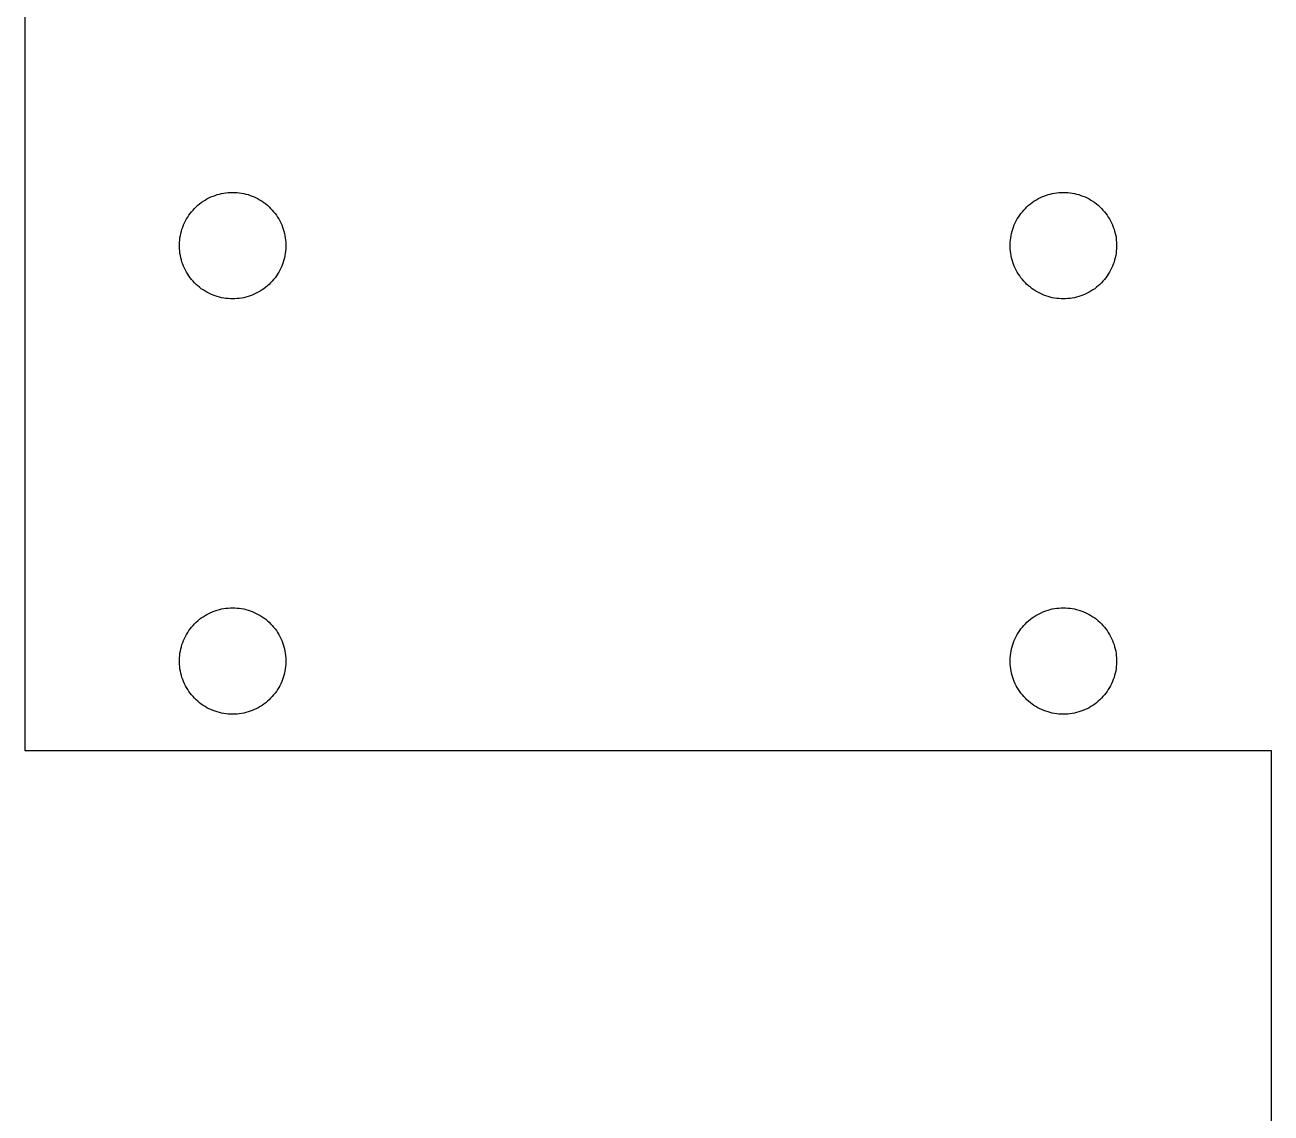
# Model space of a CAD drawing. Header units: metres. Extents: x -204 to 204, y -189 to 146.
# Drawn here: x -204 to -156, y -105.41 to -63.5 of the extents above; entities that cross this region are included whole.
import ezdxf

# ---------------------------------------------------------------- set-up
doc = ezdxf.new("R2010")
doc.units = ezdxf.units.M

msp = doc.modelspace()

# ---------------------------------------------------------------- linework, layer by layer
for p, q in [((-204, -32.6596), (-204, -91.4398)), ((-196.755, -70.0938), (-196.674, -70.0639)), ((-196.674, -70.0639), (-196.592, -70.0372)), ((-196.592, -70.0372), (-196.51, -70.0143)), ((-196.51, -70.0143), (-196.426, -69.9946)), ((-196.426, -69.9946), (-196.342, -69.9787)), ((-196.342, -69.9787), (-196.257, -69.9659)), ((-196.257, -69.9659), (-196.171, -69.957)), ((-196.171, -69.957), (-196.086, -69.9515)), ((-196.086, -69.9515), (-196, -69.95)), ((-196, -69.95), (-195.914, -69.9515)), ((-195.914, -69.9515), (-195.828, -69.957)), ((-195.828, -69.957), (-195.743, -69.9659)), ((-195.743, -69.9659), (-195.658, -69.9787)), ((-195.658, -69.9787), (-195.574, -69.9946)), ((-195.574, -69.9946), (-195.49, -70.0143)), ((-195.49, -70.0143), (-195.407, -70.0372)), ((-195.407, -70.0372), (-195.326, -70.0639)), ((-195.326, -70.0639), (-195.245, -70.0938)), ((-164.755, -70.0938), (-164.674, -70.0639)), ((-164.674, -70.0639), (-164.592, -70.0372)), ((-164.592, -70.0372), (-164.51, -70.0143)), ((-164.51, -70.0143), (-164.426, -69.9946)), ((-164.426, -69.9946), (-164.342, -69.9787)), ((-164.342, -69.9787), (-164.257, -69.9659)), ((-164.257, -69.9659), (-164.171, -69.957)), ((-164.171, -69.957), (-164.086, -69.9515)), ((-164.086, -69.9515), (-164, -69.95)), ((-164, -69.95), (-163.914, -69.9515)), ((-163.914, -69.9515), (-163.828, -69.957)), ((-163.828, -69.957), (-163.743, -69.9659)), ((-163.743, -69.9659), (-163.658, -69.9787)), ((-163.658, -69.9787), (-163.574, -69.9946)), ((-163.574, -69.9946), (-163.49, -70.0143)), ((-163.49, -70.0143), (-163.407, -70.0372)), ((-163.407, -70.0372), (-163.326, -70.0639)), ((-163.326, -70.0639), (-163.245, -70.0938)), ((-197.465, -70.5655), (-197.403, -70.5054)), ((-197.403, -70.5054), (-197.34, -70.448)), ((-197.34, -70.448), (-197.273, -70.3934)), ((-197.273, -70.3934), (-197.205, -70.3414)), ((-197.205, -70.3414), (-197.134, -70.2922)), ((-197.134, -70.2922), (-197.062, -70.2465)), ((-197.062, -70.2465), (-196.988, -70.2035)), ((-196.988, -70.2035), (-196.911, -70.1635)), ((-196.911, -70.1635), (-196.834, -70.1271)), ((-196.834, -70.1271), (-196.755, -70.0938)), ((-195.245, -70.0938), (-195.166, -70.1271)), ((-195.166, -70.1271), (-195.088, -70.1635)), ((-195.088, -70.1635), (-195.013, -70.2035)), ((-195.013, -70.2035), (-194.938, -70.2465)), ((-194.938, -70.2465), (-194.866, -70.2922)), ((-194.866, -70.2922), (-194.795, -70.3414)), ((-194.795, -70.3414), (-194.726, -70.3934)), ((-194.726, -70.3934), (-194.661, -70.448)), ((-194.661, -70.448), (-194.597, -70.5054)), ((-194.597, -70.5054), (-194.535, -70.5655)), ((-165.465, -70.5655), (-165.403, -70.5054)), ((-165.403, -70.5054), (-165.34, -70.448)), ((-165.34, -70.448), (-165.273, -70.3934)), ((-165.273, -70.3934), (-165.205, -70.3414)), ((-165.205, -70.3414), (-165.134, -70.2922)), ((-165.134, -70.2922), (-165.062, -70.2465)), ((-165.062, -70.2465), (-164.988, -70.2035)), ((-164.988, -70.2035), (-164.911, -70.1635)), ((-164.911, -70.1635), (-164.834, -70.1271)), ((-164.834, -70.1271), (-164.755, -70.0938)), ((-163.245, -70.0938), (-163.166, -70.1271)), ((-163.166, -70.1271), (-163.088, -70.1635)), ((-163.088, -70.1635), (-163.012, -70.2035)), ((-163.012, -70.2035), (-162.938, -70.2465)), ((-162.938, -70.2465), (-162.866, -70.2922)), ((-162.866, -70.2922), (-162.795, -70.3414)), ((-162.795, -70.3414), (-162.727, -70.3934)), ((-162.727, -70.3934), (-162.66, -70.448)), ((-162.66, -70.448), (-162.597, -70.5054)), ((-162.597, -70.5054), (-162.535, -70.5655)), ((-197.817, -71.0499), (-197.775, -70.9747)), ((-197.775, -70.9747), (-197.731, -70.9015)), ((-197.731, -70.9015), (-197.683, -70.8298)), ((-197.683, -70.8298), (-197.633, -70.7604)), ((-197.633, -70.7604), (-197.579, -70.693)), ((-197.579, -70.693), (-197.523, -70.6282)), ((-197.523, -70.6282), (-197.465, -70.5655)), ((-194.535, -70.5655), (-194.477, -70.6282)), ((-194.477, -70.6282), (-194.42, -70.693)), ((-194.42, -70.693), (-194.367, -70.7604)), ((-194.367, -70.7604), (-194.316, -70.8298)), ((-194.316, -70.8298), (-194.269, -70.9015)), ((-194.269, -70.9015), (-194.225, -70.9747)), ((-194.225, -70.9747), (-194.183, -71.0499)), ((-165.817, -71.0499), (-165.775, -70.9747)), ((-165.775, -70.9747), (-165.731, -70.9015)), ((-165.731, -70.9015), (-165.683, -70.8298)), ((-165.683, -70.8298), (-165.633, -70.7604)), ((-165.633, -70.7604), (-165.579, -70.693)), ((-165.579, -70.693), (-165.523, -70.6282)), ((-165.523, -70.6282), (-165.465, -70.5655)), ((-162.535, -70.5655), (-162.477, -70.6282)), ((-162.477, -70.6282), (-162.42, -70.693)), ((-162.42, -70.693), (-162.367, -70.7604)), ((-162.367, -70.7604), (-162.316, -70.8298)), ((-162.316, -70.8298), (-162.269, -70.9015)), ((-162.269, -70.9015), (-162.225, -70.9747)), ((-162.225, -70.9747), (-162.183, -71.0499)), ((-197.996, -71.5317), (-197.974, -71.4484)), ((-197.974, -71.4484), (-197.95, -71.3662)), ((-197.95, -71.3662), (-197.921, -71.2852)), ((-197.921, -71.2852), (-197.89, -71.2053)), ((-197.89, -71.2053), (-197.855, -71.1271)), ((-197.855, -71.1271), (-197.817, -71.0499)), ((-194.183, -71.0499), (-194.145, -71.1271)), ((-194.145, -71.1271), (-194.11, -71.2053)), ((-194.11, -71.2053), (-194.078, -71.2852)), ((-194.078, -71.2852), (-194.05, -71.3662)), ((-194.05, -71.3662), (-194.025, -71.4484)), ((-194.025, -71.4484), (-194.004, -71.5317)), ((-165.996, -71.5317), (-165.974, -71.4484)), ((-165.974, -71.4484), (-165.95, -71.3662)), ((-165.95, -71.3662), (-165.921, -71.2852)), ((-165.921, -71.2852), (-165.89, -71.2053)), ((-165.89, -71.2053), (-165.855, -71.1271)), ((-165.855, -71.1271), (-165.817, -71.0499)), ((-162.183, -71.0499), (-162.145, -71.1271)), ((-162.145, -71.1271), (-162.11, -71.2053)), ((-162.11, -71.2053), (-162.078, -71.2852)), ((-162.078, -71.2852), (-162.05, -71.3662)), ((-162.05, -71.3662), (-162.025, -71.4484)), ((-162.025, -71.4484), (-162.004, -71.5317)), ((-198.05, -71.9568), (-198.046, -71.8712)), ((-198.05, -72.0429), (-198.05, -71.9568)), ((-198.046, -71.8712), (-198.039, -71.7855)), ((-198.039, -71.7855), (-198.028, -71.7003)), ((-198.028, -71.7003), (-198.013, -71.6158)), ((-198.013, -71.6158), (-197.996, -71.5317)), ((-194.004, -71.5317), (-193.986, -71.6158)), ((-193.986, -71.6158), (-193.972, -71.7003)), ((-193.972, -71.7003), (-193.961, -71.7855)), ((-193.961, -71.7855), (-193.954, -71.8712)), ((-193.954, -71.8712), (-193.951, -71.9568)), ((-193.951, -71.9568), (-193.951, -72.0429)), ((-166.05, -71.9568), (-166.046, -71.8712)), ((-166.05, -72.0429), (-166.05, -71.9568)), ((-166.046, -71.8712), (-166.039, -71.7855)), ((-166.039, -71.7855), (-166.028, -71.7003)), ((-166.028, -71.7003), (-166.014, -71.6158)), ((-166.014, -71.6158), (-165.996, -71.5317)), ((-162.004, -71.5317), (-161.986, -71.6158)), ((-161.986, -71.6158), (-161.972, -71.7003)), ((-161.972, -71.7003), (-161.961, -71.7855)), ((-161.961, -71.7855), (-161.954, -71.8712)), ((-161.954, -71.8712), (-161.95, -71.9568)), ((-161.95, -71.9568), (-161.95, -72.0429)), ((-198.046, -72.1285), (-198.05, -72.0429)), ((-198.039, -72.2142), (-198.046, -72.1285)), ((-198.028, -72.2995), (-198.039, -72.2142)), ((-198.013, -72.384), (-198.028, -72.2995)), ((-197.996, -72.4681), (-198.013, -72.384)), ((-197.974, -72.551), (-197.996, -72.4681)), ((-194.004, -72.4681), (-194.025, -72.551)), ((-193.986, -72.384), (-194.004, -72.4681)), ((-193.972, -72.2995), (-193.986, -72.384)), ((-193.961, -72.2142), (-193.972, -72.2995)), ((-193.954, -72.1285), (-193.961, -72.2142)), ((-193.951, -72.0429), (-193.954, -72.1285)), ((-166.046, -72.1285), (-166.05, -72.0429)), ((-166.039, -72.2142), (-166.046, -72.1285)), ((-166.028, -72.2995), (-166.039, -72.2142)), ((-166.014, -72.384), (-166.028, -72.2995)), ((-165.996, -72.4681), (-166.014, -72.384)), ((-165.974, -72.551), (-165.996, -72.4681)), ((-162.004, -72.4681), (-162.025, -72.551)), ((-161.986, -72.384), (-162.004, -72.4681)), ((-161.972, -72.2995), (-161.986, -72.384)), ((-161.961, -72.2142), (-161.972, -72.2995)), ((-161.954, -72.1285), (-161.961, -72.2142)), ((-161.95, -72.0429), (-161.954, -72.1285)), ((-197.95, -72.6332), (-197.974, -72.551)), ((-197.921, -72.7146), (-197.95, -72.6332)), ((-197.89, -72.7944), (-197.921, -72.7146)), ((-197.855, -72.8727), (-197.89, -72.7944)), ((-197.817, -72.9494), (-197.855, -72.8727)), ((-197.775, -73.025), (-197.817, -72.9494)), ((-194.183, -72.9494), (-194.225, -73.025)), ((-194.145, -72.8727), (-194.183, -72.9494)), ((-194.11, -72.7944), (-194.145, -72.8727)), ((-194.078, -72.7146), (-194.11, -72.7944)), ((-194.05, -72.6332), (-194.078, -72.7146)), ((-194.025, -72.551), (-194.05, -72.6332)), ((-165.95, -72.6332), (-165.974, -72.551)), ((-165.921, -72.7146), (-165.95, -72.6332)), ((-165.89, -72.7944), (-165.921, -72.7146)), ((-165.855, -72.8727), (-165.89, -72.7944)), ((-165.817, -72.9494), (-165.855, -72.8727)), ((-165.775, -73.025), (-165.817, -72.9494)), ((-162.183, -72.9494), (-162.225, -73.025)), ((-162.145, -72.8727), (-162.183, -72.9494)), ((-162.11, -72.7944), (-162.145, -72.8727)), ((-162.078, -72.7146), (-162.11, -72.7944)), ((-162.05, -72.6332), (-162.078, -72.7146)), ((-162.025, -72.551), (-162.05, -72.6332)), ((-197.731, -73.0983), (-197.775, -73.025)), ((-197.683, -73.17), (-197.731, -73.0983)), ((-197.633, -73.2393), (-197.683, -73.17)), ((-197.579, -73.3064), (-197.633, -73.2393)), ((-197.523, -73.3715), (-197.579, -73.3064)), ((-197.465, -73.4343), (-197.523, -73.3715)), ((-197.403, -73.4944), (-197.465, -73.4343)), ((-194.535, -73.4343), (-194.597, -73.4944)), ((-194.477, -73.3715), (-194.535, -73.4343)), ((-194.42, -73.3064), (-194.477, -73.3715)), ((-194.367, -73.2393), (-194.42, -73.3064)), ((-194.316, -73.17), (-194.367, -73.2393)), ((-194.269, -73.0983), (-194.316, -73.17)), ((-194.225, -73.025), (-194.269, -73.0983)), ((-165.731, -73.0983), (-165.775, -73.025)), ((-165.683, -73.17), (-165.731, -73.0983)), ((-165.633, -73.2393), (-165.683, -73.17)), ((-165.579, -73.3064), (-165.633, -73.2393)), ((-165.523, -73.3715), (-165.579, -73.3064)), ((-165.465, -73.4343), (-165.523, -73.3715)), ((-165.403, -73.4944), (-165.465, -73.4343)), ((-162.535, -73.4343), (-162.597, -73.4944)), ((-162.477, -73.3715), (-162.535, -73.4343)), ((-162.42, -73.3064), (-162.477, -73.3715)), ((-162.367, -73.2393), (-162.42, -73.3064)), ((-162.316, -73.17), (-162.367, -73.2393)), ((-162.269, -73.0983), (-162.316, -73.17)), ((-162.225, -73.025), (-162.269, -73.0983)), ((-197.34, -73.5517), (-197.403, -73.4944)), ((-197.273, -73.6064), (-197.34, -73.5517)), ((-197.205, -73.6583), (-197.273, -73.6064)), ((-197.134, -73.7071), (-197.205, -73.6583)), ((-197.062, -73.7533), (-197.134, -73.7071)), ((-196.988, -73.7963), (-197.062, -73.7533)), ((-196.911, -73.8362), (-196.988, -73.7963)), ((-196.834, -73.8726), (-196.911, -73.8362)), ((-196.755, -73.906), (-196.834, -73.8726)), ((-196.674, -73.9358), (-196.755, -73.906)), ((-195.245, -73.906), (-195.326, -73.9358)), ((-195.166, -73.8726), (-195.245, -73.906)), ((-195.088, -73.8362), (-195.166, -73.8726)), ((-195.013, -73.7963), (-195.088, -73.8362)), ((-194.938, -73.7533), (-195.013, -73.7963)), ((-194.866, -73.7071), (-194.938, -73.7533)), ((-194.795, -73.6583), (-194.866, -73.7071)), ((-194.726, -73.6064), (-194.795, -73.6583)), ((-194.661, -73.5517), (-194.726, -73.6064)), ((-194.597, -73.4944), (-194.661, -73.5517)), ((-165.34, -73.5517), (-165.403, -73.4944)), ((-165.273, -73.6064), (-165.34, -73.5517)), ((-165.205, -73.6583), (-165.273, -73.6064)), ((-165.134, -73.7071), (-165.205, -73.6583)), ((-165.062, -73.7533), (-165.134, -73.7071)), ((-164.988, -73.7963), (-165.062, -73.7533)), ((-164.911, -73.8362), (-164.988, -73.7963)), ((-164.834, -73.8726), (-164.911, -73.8362)), ((-164.755, -73.906), (-164.834, -73.8726)), ((-164.674, -73.9358), (-164.755, -73.906)), ((-163.245, -73.906), (-163.326, -73.9358)), ((-163.166, -73.8726), (-163.245, -73.906)), ((-163.088, -73.8362), (-163.166, -73.8726)), ((-163.012, -73.7963), (-163.088, -73.8362)), ((-162.938, -73.7533), (-163.012, -73.7963)), ((-162.866, -73.7071), (-162.938, -73.7533)), ((-162.795, -73.6583), (-162.866, -73.7071)), ((-162.727, -73.6064), (-162.795, -73.6583)), ((-162.66, -73.5517), (-162.727, -73.6064)), ((-162.597, -73.4944), (-162.66, -73.5517)), ((-196.592, -73.9622), (-196.674, -73.9358)), ((-196.51, -73.9854), (-196.592, -73.9622)), ((-196.426, -74.0052), (-196.51, -73.9854)), ((-196.342, -74.0211), (-196.426, -74.0052)), ((-196.257, -74.0335), (-196.342, -74.0211)), ((-196.171, -74.0428), (-196.257, -74.0335)), ((-196.086, -74.0482), (-196.171, -74.0428)), ((-196, -74.0497), (-196.086, -74.0482)), ((-195.914, -74.0482), (-196, -74.0497)), ((-195.828, -74.0428), (-195.914, -74.0482)), ((-195.743, -74.0335), (-195.828, -74.0428)), ((-195.658, -74.0211), (-195.743, -74.0335)), ((-195.574, -74.0052), (-195.658, -74.0211)), ((-195.49, -73.9854), (-195.574, -74.0052)), ((-195.407, -73.9622), (-195.49, -73.9854)), ((-195.326, -73.9358), (-195.407, -73.9622)), ((-164.592, -73.9622), (-164.674, -73.9358)), ((-164.51, -73.9854), (-164.592, -73.9622)), ((-164.426, -74.0052), (-164.51, -73.9854)), ((-164.342, -74.0211), (-164.426, -74.0052)), ((-164.257, -74.0335), (-164.342, -74.0211)), ((-164.171, -74.0428), (-164.257, -74.0335)), ((-164.086, -74.0482), (-164.171, -74.0428)), ((-164, -74.0497), (-164.086, -74.0482)), ((-163.914, -74.0482), (-164, -74.0497)), ((-163.828, -74.0428), (-163.914, -74.0482)), ((-163.743, -74.0335), (-163.828, -74.0428)), ((-163.658, -74.0211), (-163.743, -74.0335)), ((-163.574, -74.0052), (-163.658, -74.0211)), ((-163.49, -73.9854), (-163.574, -74.0052)), ((-163.407, -73.9622), (-163.49, -73.9854)), ((-163.326, -73.9358), (-163.407, -73.9622)), ((-197.34, -86.4478), (-197.273, -86.3932)), ((-197.273, -86.3932), (-197.205, -86.3412)), ((-197.205, -86.3412), (-197.134, -86.2924)), ((-197.134, -86.2924), (-197.062, -86.2463)), ((-197.062, -86.2463), (-196.988, -86.2033)), ((-196.988, -86.2033), (-196.911, -86.1637)), ((-196.911, -86.1637), (-196.834, -86.1269)), ((-196.834, -86.1269), (-196.755, -86.0936)), ((-196.755, -86.0936), (-196.674, -86.0637)), ((-196.674, -86.0637), (-196.592, -86.0374)), ((-196.592, -86.0374), (-196.51, -86.0141)), ((-196.51, -86.0141), (-196.426, -85.9948)), ((-196.426, -85.9948), (-196.342, -85.9785)), ((-196.342, -85.9785), (-196.257, -85.9661)), ((-196.257, -85.9661), (-196.171, -85.9572)), ((-196.171, -85.9572), (-196.086, -85.9517)), ((-196.086, -85.9517), (-196, -85.9498)), ((-196, -85.9498), (-195.914, -85.9517)), ((-195.914, -85.9517), (-195.828, -85.9572)), ((-195.828, -85.9572), (-195.743, -85.9661)), ((-195.743, -85.9661), (-195.658, -85.9785)), ((-195.658, -85.9785), (-195.574, -85.9948)), ((-195.574, -85.9948), (-195.49, -86.0141)), ((-195.49, -86.0141), (-195.407, -86.0374)), ((-195.407, -86.0374), (-195.326, -86.0637)), ((-195.326, -86.0637), (-195.245, -86.0936)), ((-195.245, -86.0936), (-195.166, -86.1269)), ((-195.166, -86.1269), (-195.088, -86.1637)), ((-195.088, -86.1637), (-195.013, -86.2033)), ((-195.013, -86.2033), (-194.938, -86.2463)), ((-194.938, -86.2463), (-194.866, -86.2924)), ((-194.866, -86.2924), (-194.795, -86.3412)), ((-194.795, -86.3412), (-194.726, -86.3932)), ((-194.726, -86.3932), (-194.661, -86.4478)), ((-165.34, -86.4478), (-165.273, -86.3932)), ((-165.273, -86.3932), (-165.205, -86.3412)), ((-165.205, -86.3412), (-165.134, -86.2924)), ((-165.134, -86.2924), (-165.062, -86.2463)), ((-165.062, -86.2463), (-164.988, -86.2033)), ((-164.988, -86.2033), (-164.911, -86.1637)), ((-164.911, -86.1637), (-164.834, -86.1269)), ((-164.834, -86.1269), (-164.755, -86.0936)), ((-164.755, -86.0936), (-164.674, -86.0637)), ((-164.674, -86.0637), (-164.592, -86.0374)), ((-164.592, -86.0374), (-164.51, -86.0141)), ((-164.51, -86.0141), (-164.426, -85.9948)), ((-164.426, -85.9948), (-164.342, -85.9785)), ((-164.342, -85.9785), (-164.257, -85.9661)), ((-164.257, -85.9661), (-164.171, -85.9572)), ((-164.171, -85.9572), (-164.086, -85.9517)), ((-164.086, -85.9517), (-164, -85.9498)), ((-164, -85.9498), (-163.914, -85.9517)), ((-163.914, -85.9517), (-163.828, -85.9572)), ((-163.828, -85.9572), (-163.743, -85.9661)), ((-163.743, -85.9661), (-163.658, -85.9785)), ((-163.658, -85.9785), (-163.574, -85.9948)), ((-163.574, -85.9948), (-163.49, -86.0141)), ((-163.49, -86.0141), (-163.407, -86.0374)), ((-163.407, -86.0374), (-163.326, -86.0637)), ((-163.326, -86.0637), (-163.245, -86.0936)), ((-163.245, -86.0936), (-163.166, -86.1269)), ((-163.166, -86.1269), (-163.088, -86.1637)), ((-163.088, -86.1637), (-163.012, -86.2033)), ((-163.012, -86.2033), (-162.938, -86.2463)), ((-162.938, -86.2463), (-162.866, -86.2924)), ((-162.866, -86.2924), (-162.795, -86.3412)), ((-162.795, -86.3412), (-162.727, -86.3932)), ((-162.727, -86.3932), (-162.66, -86.4478)), ((-197.731, -86.9013), (-197.683, -86.83)), ((-197.683, -86.83), (-197.633, -86.7602)), ((-197.633, -86.7602), (-197.579, -86.6932)), ((-197.579, -86.6932), (-197.523, -86.628)), ((-197.523, -86.628), (-197.465, -86.5656)), ((-197.465, -86.5656), (-197.403, -86.5056)), ((-197.403, -86.5056), (-197.34, -86.4478)), ((-194.661, -86.4478), (-194.597, -86.5056)), ((-194.597, -86.5056), (-194.535, -86.5656)), ((-194.535, -86.5656), (-194.477, -86.628)), ((-194.477, -86.628), (-194.42, -86.6932)), ((-194.42, -86.6932), (-194.367, -86.7602)), ((-194.367, -86.7602), (-194.316, -86.83)), ((-194.316, -86.83), (-194.269, -86.9013)), ((-165.731, -86.9013), (-165.683, -86.83)), ((-165.683, -86.83), (-165.633, -86.7602)), ((-165.633, -86.7602), (-165.579, -86.6932)), ((-165.579, -86.6932), (-165.523, -86.628)), ((-165.523, -86.628), (-165.465, -86.5656)), ((-165.465, -86.5656), (-165.403, -86.5056)), ((-165.403, -86.5056), (-165.34, -86.4478)), ((-162.66, -86.4478), (-162.597, -86.5056)), ((-162.597, -86.5056), (-162.535, -86.5656)), ((-162.535, -86.5656), (-162.477, -86.628)), ((-162.477, -86.628), (-162.42, -86.6932)), ((-162.42, -86.6932), (-162.367, -86.7602)), ((-162.367, -86.7602), (-162.316, -86.83)), ((-162.316, -86.83), (-162.269, -86.9013)), ((-197.95, -87.3664), (-197.921, -87.2854)), ((-197.921, -87.2854), (-197.89, -87.2055)), ((-197.89, -87.2055), (-197.855, -87.1269)), ((-197.855, -87.1269), (-197.817, -87.0501)), ((-197.817, -87.0501), (-197.775, -86.9749)), ((-197.775, -86.9749), (-197.731, -86.9013)), ((-194.269, -86.9013), (-194.225, -86.9749)), ((-194.225, -86.9749), (-194.183, -87.0501)), ((-194.183, -87.0501), (-194.145, -87.1269)), ((-194.145, -87.1269), (-194.11, -87.2055)), ((-194.11, -87.2055), (-194.078, -87.2854)), ((-194.078, -87.2854), (-194.05, -87.3664)), ((-165.95, -87.3664), (-165.921, -87.2854)), ((-165.921, -87.2854), (-165.89, -87.2055)), ((-165.89, -87.2055), (-165.855, -87.1269)), ((-165.855, -87.1269), (-165.817, -87.0501)), ((-165.817, -87.0501), (-165.775, -86.9749)), ((-165.775, -86.9749), (-165.731, -86.9013)), ((-162.269, -86.9013), (-162.225, -86.9749)), ((-162.225, -86.9749), (-162.183, -87.0501)), ((-162.183, -87.0501), (-162.145, -87.1269)), ((-162.145, -87.1269), (-162.11, -87.2055)), ((-162.11, -87.2055), (-162.078, -87.2854)), ((-162.078, -87.2854), (-162.05, -87.3664)), ((-198.046, -87.871), (-198.039, -87.7853)), ((-198.039, -87.7853), (-198.028, -87.7005)), ((-198.028, -87.7005), (-198.013, -87.6156)), ((-198.013, -87.6156), (-197.996, -87.5319)), ((-197.996, -87.5319), (-197.974, -87.4485)), ((-197.974, -87.4485), (-197.95, -87.3664)), ((-194.05, -87.3664), (-194.025, -87.4485)), ((-194.025, -87.4485), (-194.004, -87.5319)), ((-194.004, -87.5319), (-193.986, -87.6156)), ((-193.986, -87.6156), (-193.972, -87.7005)), ((-193.972, -87.7005), (-193.961, -87.7853)), ((-193.961, -87.7853), (-193.954, -87.871)), ((-166.046, -87.871), (-166.039, -87.7853)), ((-166.039, -87.7853), (-166.028, -87.7005)), ((-166.028, -87.7005), (-166.014, -87.6156)), ((-166.014, -87.6156), (-165.996, -87.5319)), ((-165.996, -87.5319), (-165.974, -87.4485)), ((-165.974, -87.4485), (-165.95, -87.3664)), ((-162.05, -87.3664), (-162.025, -87.4485)), ((-162.025, -87.4485), (-162.004, -87.5319)), ((-162.004, -87.5319), (-161.986, -87.6156)), ((-161.986, -87.6156), (-161.972, -87.7005)), ((-161.972, -87.7005), (-161.961, -87.7853)), ((-161.961, -87.7853), (-161.954, -87.871)), ((-198.05, -87.957), (-198.046, -87.871)), ((-198.05, -88.0427), (-198.05, -87.957)), ((-198.046, -88.1283), (-198.05, -88.0427)), ((-198.039, -88.214), (-198.046, -88.1283)), ((-198.028, -88.2993), (-198.039, -88.214)), ((-198.013, -88.3838), (-198.028, -88.2993)), ((-193.972, -88.2993), (-193.986, -88.3838)), ((-193.961, -88.214), (-193.972, -88.2993)), ((-193.954, -88.1283), (-193.961, -88.214)), ((-193.954, -87.871), (-193.951, -87.957)), ((-193.951, -88.0427), (-193.954, -88.1283)), ((-193.951, -87.957), (-193.951, -88.0427)), ((-166.05, -87.957), (-166.046, -87.871)), ((-166.05, -88.0427), (-166.05, -87.957)), ((-166.046, -88.1283), (-166.05, -88.0427)), ((-166.039, -88.214), (-166.046, -88.1283)), ((-166.028, -88.2993), (-166.039, -88.214)), ((-166.014, -88.3838), (-166.028, -88.2993)), ((-161.972, -88.2993), (-161.986, -88.3838)), ((-161.961, -88.214), (-161.972, -88.2993)), ((-161.954, -88.1283), (-161.961, -88.214)), ((-161.954, -87.871), (-161.95, -87.957)), ((-161.95, -88.0427), (-161.954, -88.1283)), ((-161.95, -87.957), (-161.95, -88.0427)), ((-197.996, -88.4679), (-198.013, -88.3838)), ((-197.974, -88.5512), (-197.996, -88.4679)), ((-197.95, -88.6333), (-197.974, -88.5512)), ((-197.921, -88.7144), (-197.95, -88.6333)), ((-197.89, -88.7942), (-197.921, -88.7144)), ((-197.855, -88.8725), (-197.89, -88.7942)), ((-194.11, -88.7942), (-194.145, -88.8725)), ((-194.078, -88.7144), (-194.11, -88.7942)), ((-194.05, -88.6333), (-194.078, -88.7144)), ((-194.025, -88.5512), (-194.05, -88.6333)), ((-194.004, -88.4679), (-194.025, -88.5512)), ((-193.986, -88.3838), (-194.004, -88.4679)), ((-165.996, -88.4679), (-166.014, -88.3838)), ((-165.974, -88.5512), (-165.996, -88.4679)), ((-165.95, -88.6333), (-165.974, -88.5512)), ((-165.921, -88.7144), (-165.95, -88.6333)), ((-165.89, -88.7942), (-165.921, -88.7144)), ((-165.855, -88.8725), (-165.89, -88.7942)), ((-162.11, -88.7942), (-162.145, -88.8725)), ((-162.078, -88.7144), (-162.11, -88.7942)), ((-162.05, -88.6333), (-162.078, -88.7144)), ((-162.025, -88.5512), (-162.05, -88.6333)), ((-162.004, -88.4679), (-162.025, -88.5512)), ((-161.986, -88.3838), (-162.004, -88.4679)), ((-197.817, -88.9496), (-197.855, -88.8725)), ((-197.775, -89.0248), (-197.817, -88.9496)), ((-197.731, -89.098), (-197.775, -89.0248)), ((-197.683, -89.1698), (-197.731, -89.098)), ((-197.633, -89.2391), (-197.683, -89.1698)), ((-197.579, -89.3066), (-197.633, -89.2391)), ((-194.367, -89.2391), (-194.42, -89.3066)), ((-194.316, -89.1698), (-194.367, -89.2391)), ((-194.269, -89.098), (-194.316, -89.1698)), ((-194.225, -89.0248), (-194.269, -89.098)), ((-194.183, -88.9496), (-194.225, -89.0248)), ((-194.145, -88.8725), (-194.183, -88.9496)), ((-165.817, -88.9496), (-165.855, -88.8725)), ((-165.775, -89.0248), (-165.817, -88.9496)), ((-165.731, -89.098), (-165.775, -89.0248)), ((-165.683, -89.1698), (-165.731, -89.098)), ((-165.633, -89.2391), (-165.683, -89.1698)), ((-165.579, -89.3066), (-165.633, -89.2391)), ((-162.367, -89.2391), (-162.42, -89.3066)), ((-162.316, -89.1698), (-162.367, -89.2391)), ((-162.269, -89.098), (-162.316, -89.1698)), ((-162.225, -89.0248), (-162.269, -89.098)), ((-162.183, -88.9496), (-162.225, -89.0248)), ((-162.145, -88.8725), (-162.183, -88.9496)), ((-197.523, -89.3717), (-197.579, -89.3066)), ((-197.465, -89.4341), (-197.523, -89.3717)), ((-197.403, -89.4941), (-197.465, -89.4341)), ((-197.34, -89.5515), (-197.403, -89.4941)), ((-197.273, -89.6065), (-197.34, -89.5515)), ((-197.205, -89.6581), (-197.273, -89.6065)), ((-197.134, -89.7073), (-197.205, -89.6581)), ((-197.062, -89.7534), (-197.134, -89.7073)), ((-196.988, -89.7961), (-197.062, -89.7534)), ((-194.938, -89.7534), (-195.013, -89.7961)), ((-194.866, -89.7073), (-194.938, -89.7534)), ((-194.795, -89.6581), (-194.866, -89.7073)), ((-194.726, -89.6065), (-194.795, -89.6581)), ((-194.661, -89.5515), (-194.726, -89.6065)), ((-194.597, -89.4941), (-194.661, -89.5515)), ((-194.535, -89.4341), (-194.597, -89.4941)), ((-194.477, -89.3717), (-194.535, -89.4341)), ((-194.42, -89.3066), (-194.477, -89.3717)), ((-165.523, -89.3717), (-165.579, -89.3066)), ((-165.465, -89.4341), (-165.523, -89.3717)), ((-165.403, -89.4941), (-165.465, -89.4341)), ((-165.34, -89.5515), (-165.403, -89.4941)), ((-165.273, -89.6065), (-165.34, -89.5515)), ((-165.205, -89.6581), (-165.273, -89.6065)), ((-165.134, -89.7073), (-165.205, -89.6581)), ((-165.062, -89.7534), (-165.134, -89.7073)), ((-164.988, -89.7961), (-165.062, -89.7534)), ((-162.938, -89.7534), (-163.012, -89.7961)), ((-162.866, -89.7073), (-162.938, -89.7534)), ((-162.795, -89.6581), (-162.866, -89.7073)), ((-162.727, -89.6065), (-162.795, -89.6581)), ((-162.66, -89.5515), (-162.727, -89.6065)), ((-162.597, -89.4941), (-162.66, -89.5515)), ((-162.535, -89.4341), (-162.597, -89.4941)), ((-162.477, -89.3717), (-162.535, -89.4341)), ((-162.42, -89.3066), (-162.477, -89.3717)), ((-196.911, -89.836), (-196.988, -89.7961)), ((-196.834, -89.8724), (-196.911, -89.836)), ((-196.755, -89.9058), (-196.834, -89.8724)), ((-196.674, -89.9356), (-196.755, -89.9058)), ((-196.592, -89.9623), (-196.674, -89.9356)), ((-196.51, -89.9852), (-196.592, -89.9623)), ((-196.426, -90.005), (-196.51, -89.9852)), ((-196.342, -90.0212), (-196.426, -90.005)), ((-196.257, -90.0337), (-196.342, -90.0212)), ((-196.171, -90.0426), (-196.257, -90.0337)), ((-196.086, -90.048), (-196.171, -90.0426)), ((-196, -90.0499), (-196.086, -90.048)), ((-195.914, -90.048), (-196, -90.0499)), ((-195.828, -90.0426), (-195.914, -90.048)), ((-195.743, -90.0337), (-195.828, -90.0426)), ((-195.658, -90.0212), (-195.743, -90.0337)), ((-195.574, -90.005), (-195.658, -90.0212)), ((-195.49, -89.9852), (-195.574, -90.005)), ((-195.407, -89.9623), (-195.49, -89.9852)), ((-195.326, -89.9356), (-195.407, -89.9623)), ((-195.245, -89.9058), (-195.326, -89.9356)), ((-195.166, -89.8724), (-195.245, -89.9058)), ((-195.088, -89.836), (-195.166, -89.8724)), ((-195.013, -89.7961), (-195.088, -89.836)), ((-164.911, -89.836), (-164.988, -89.7961)), ((-164.834, -89.8724), (-164.911, -89.836)), ((-164.755, -89.9058), (-164.834, -89.8724)), ((-164.674, -89.9356), (-164.755, -89.9058)), ((-164.592, -89.9623), (-164.674, -89.9356)), ((-164.51, -89.9852), (-164.592, -89.9623)), ((-164.426, -90.005), (-164.51, -89.9852)), ((-164.342, -90.0212), (-164.426, -90.005)), ((-164.257, -90.0337), (-164.342, -90.0212)), ((-164.171, -90.0426), (-164.257, -90.0337)), ((-164.086, -90.048), (-164.171, -90.0426)), ((-164, -90.0499), (-164.086, -90.048)), ((-163.914, -90.048), (-164, -90.0499)), ((-163.828, -90.0426), (-163.914, -90.048)), ((-163.743, -90.0337), (-163.828, -90.0426)), ((-163.658, -90.0212), (-163.743, -90.0337)), ((-163.574, -90.005), (-163.658, -90.0212)), ((-163.49, -89.9852), (-163.574, -90.005)), ((-163.407, -89.9623), (-163.49, -89.9852)), ((-163.326, -89.9356), (-163.407, -89.9623)), ((-163.245, -89.9058), (-163.326, -89.9356)), ((-163.166, -89.8724), (-163.245, -89.9058)), ((-163.088, -89.836), (-163.166, -89.8724)), ((-163.012, -89.7961), (-163.088, -89.836)), ((-204, -91.4398), (-156, -91.4398)), ((-156, -91.4398), (-156, -109.22))]:
    msp.add_line(p, q)

doc.saveas('drawing.dxf')
